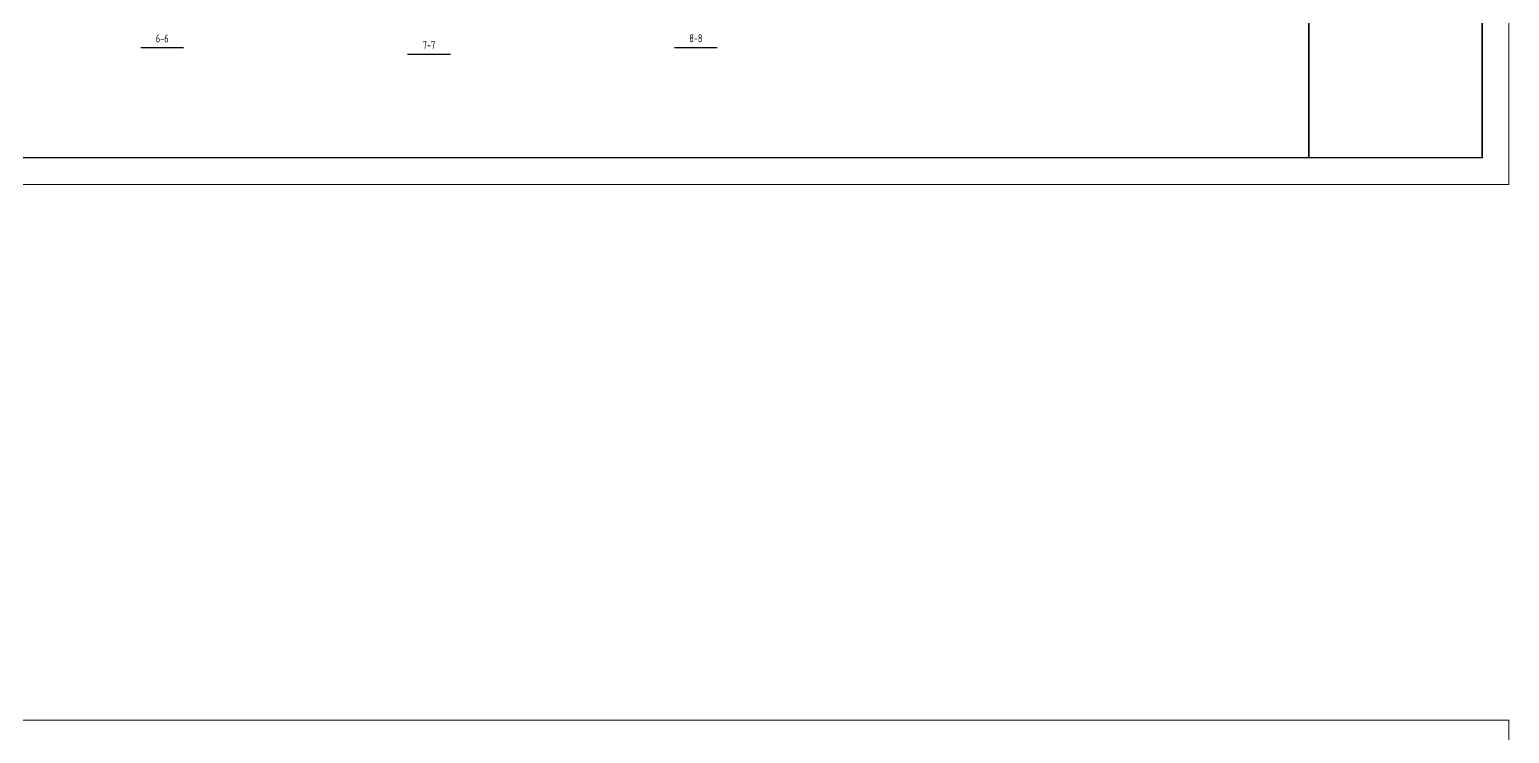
# Model space of a CAD drawing. Extents: x 447413 to 2975780, y -1432727 to 1301644.
# Drawn here: x 2317197 to 2372662, y -1090947 to -1064583 of the extents above; entities that cross this region are included whole.
import ezdxf
from ezdxf.enums import TextEntityAlignment as Align

# ---------------------------------------------------------------- set-up
doc = ezdxf.new("R2010")
doc.units = 0
doc.header["$LTSCALE"] = 1000
doc.header["$MEASUREMENT"] = 0
doc.layers.add('10', color=7, linetype='Continuous')
doc.layers.add('图框', color=253, linetype='Continuous')
doc.styles.add('PkpmHz', font='Pkpmeng', dxfattribs={"width": 0.6, "bigfont": 'hztxt'})

# ---------------------------------------------------------------- blocks, each defined once
blk = doc.blocks.new('A$C6B0021A6')
at = {"layer": '图框', "color": 2, "const_width": 40, "elevation": -84000}
blk.add_lwpolyline([(20, 84120), (118920, 84120), (118920, 20), (20, 20)], close=True, dxfattribs=at)
at = {"layer": '图框', "color": 153, "const_width": 58, "elevation": -84000}
for points in [[(111420, 1020), (2520, 1020), (2520, 83120), (111420, 83120)], [(111420, 83120), (117920, 83120), (117920, 1020), (111420, 1020)], [(111420, 30220), (117920, 30220), (117920, 1020), (111420, 1020)]]:
    blk.add_lwpolyline(points, close=True, dxfattribs=at)

msp = doc.modelspace()

# ---------------------------------------------------------------- linework, layer by layer
at = {"layer": '10', "const_width": 50}
for points in [[(2321358.1, -1065264.1), (2322978.1, -1065264.1)], [(2341358.1, -1065256.6), (2342978.1, -1065256.6)], [(2331358.1, -1065510.6), (2332978.1, -1065510.6)]]:
    msp.add_lwpolyline(points, dxfattribs=at)

# ---------------------------------------------------------------- block references
for p in [(2253722, -1070402.1, 84000), (2253722, -1174571.1)]:
    msp.add_blockref('A$C6B0021A6', p)

# ---------------------------------------------------------------- texts
at = {"layer": '10', "style": 'PkpmHz', "width": 0.77}
for s, p in [('6-6', (2322168.1, -1064914.1)), ('8-8', (2342168.1, -1064906.6)), ('7-7', (2332168.1, -1065160.6))]:
    msp.add_text(s, height=300, dxfattribs=at).set_placement(p, align=Align.MIDDLE_CENTER)

doc.saveas('drawing.dxf')
